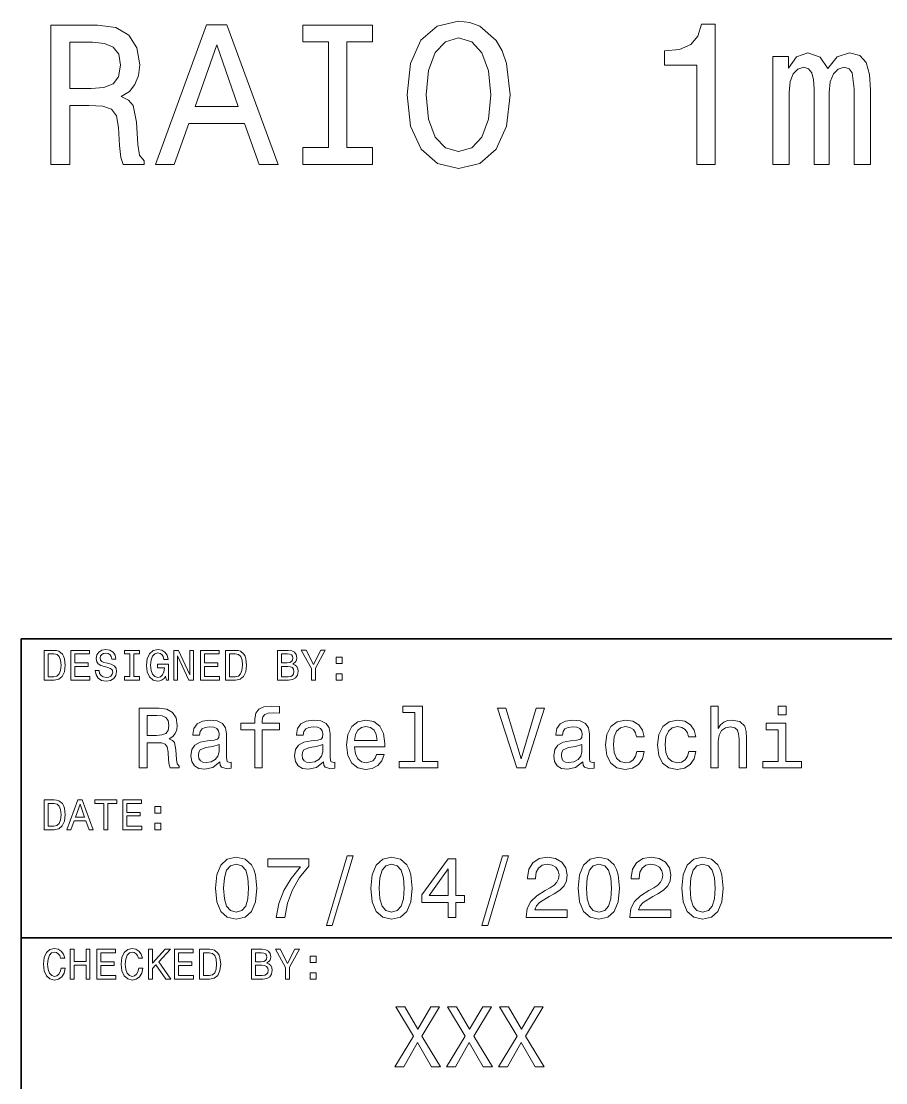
# Model space of a CAD drawing. Extents: x 0 to 1189, y 0 to 841.
# Drawn here: x 979 to 1022.4, y 57.7 to 111 of the extents above; entities that cross this region are included whole.
import ezdxf

# ---------------------------------------------------------------- set-up
doc = ezdxf.new("R2010")
doc.units = 0

msp = doc.modelspace()

# ---------------------------------------------------------------- linework, layer by layer
at = {"color": 7, "lineweight": 35}
for p, q in [((979, 20), (979, 80)), ((979, 80), (1169, 80)), ((979, 65), (1024, 65))]:
    msp.add_line(p, q, dxfattribs=at)
at = {"color": 7, "lineweight": 13}
for points in [[(985.749573, 103.797943), (986.67749, 103.797943), (987.413818, 105.855583), (990.207764, 105.855583), (990.944092, 103.797943), (991.892212, 103.797943), (989.330261, 110.808029), (988.301453, 110.808029)], [(998.367676, 107.297943), (998.549255, 105.724457), (999.07373, 104.564514), (999.890747, 103.848373), (1000.9599, 103.6063), (1002.018982, 103.848373), (1002.846069, 104.564514), (1003.360474, 105.724457), (1003.552124, 107.297943), (1003.360474, 108.861343), (1003.138611, 109.496788), (1002.846069, 110.021286), (1002.018982, 110.737427), (1001.514709, 110.918983), (1000.9599, 110.989586), (999.880676, 110.737427), (999.06366, 110.031372), (998.549255, 108.871429)], [(1012.922485, 103.797943), (1013.840332, 103.797943), (1013.840332, 110.848373), (1013.154419, 110.848373), (1012.9729, 110.233101), (1012.609802, 109.819557), (1012.055054, 109.577484), (1011.288452, 109.496788), (1011.288452, 108.780655), (1012.922485, 108.780655)], [(980.494507, 103.797943), (981.432556, 103.797943), (981.432556, 106.753273), (982.390747, 106.753273), (983.096802, 106.723015), (983.540588, 106.581802), (983.782715, 106.248955), (983.883545, 105.653854), (983.93396, 104.746071), (983.994507, 104.15097), (984.11554, 103.797943), (985.174622, 103.797943), (985.174622, 103.989586), (984.942627, 104.272003), (984.861938, 104.796501), (984.791321, 105.926186), (984.619873, 106.763359), (984.387878, 107.025612), (984.02478, 107.217255), (984.428223, 107.469414), (984.710632, 107.822441), (984.892212, 108.266243), (984.952698, 108.800827), (984.811523, 109.648087), (984.408081, 110.283531), (983.742371, 110.666817), (982.834595, 110.797943), (980.494507, 110.797943)], [(994.423889, 104.645203), (993.132813, 104.645203), (993.132813, 103.797943), (996.642944, 103.797943), (996.642944, 104.645203), (995.351868, 104.645203), (995.351868, 109.950684), (996.642944, 109.950684), (996.642944, 110.797943), (993.132813, 110.797943), (993.132813, 109.950684), (994.423889, 109.950684)], [(982.572327, 109.940598), (983.187561, 109.880074), (983.621338, 109.688431), (983.893616, 109.335403), (983.984436, 108.780655), (983.883545, 108.195641), (983.611206, 107.842613), (983.147217, 107.661057), (982.51178, 107.610626), (981.432556, 107.610626), (981.432556, 109.940598)], [(987.736572, 106.712929), (988.815857, 109.799385), (989.895081, 106.712929)], [(999.335999, 107.297943), (999.44696, 108.518402), (999.779785, 109.4161), (1000.294189, 109.96077), (1000.9599, 110.152412), (1001.61554, 109.96077), (1002.129944, 109.406013), (1002.46283, 108.508316), (1002.583862, 107.297943), (1002.46283, 106.077484), (1002.129944, 105.179787), (1001.61554, 104.635117), (1000.9599, 104.45356), (1000.294189, 104.635117), (999.779785, 105.179787), (999.44696, 106.067398)], [(1016.735168, 103.797943), (1017.552124, 103.797943), (1017.552124, 107.418983), (1017.6026, 107.963646), (1017.753906, 108.357018), (1017.98584, 108.589012), (1018.288452, 108.679787), (1018.530518, 108.599098), (1018.691895, 108.397369), (1018.772583, 108.054428), (1018.802856, 107.60054), (1018.802856, 103.797943), (1019.569458, 103.797943), (1019.569458, 107.418983), (1019.619873, 107.95356), (1019.771179, 108.346931), (1020.013245, 108.589012), (1020.315857, 108.679787), (1020.557922, 108.599098), (1020.719299, 108.397369), (1020.820129, 107.60054), (1020.820129, 103.797943), (1021.637146, 103.797943), (1021.637146, 107.540016), (1021.586731, 108.316673), (1021.425354, 108.911774), (1021.1026, 109.274887), (1020.578064, 109.406013), (1019.96283, 109.204285), (1019.48877, 108.61927), (1019.11554, 109.194199), (1018.490173, 109.406013), (1017.915283, 109.204285), (1017.521912, 108.639442), (1017.521912, 109.214371), (1016.735168, 109.214371)], [(980.648438, 79.418587), (980.149109, 79.418587), (980.149109, 77.918587), (980.648438, 77.918587), (980.884033, 77.966141), (981.059082, 78.110947), (981.167175, 78.346542), (981.206055, 78.668587), (981.171448, 78.997116), (981.128235, 79.126801), (981.067749, 79.230545), (980.892639, 79.371033), (980.778076, 79.405617)], [(981.497864, 77.918587), (982.448853, 77.918587), (982.448853, 78.100143), (981.696716, 78.100143), (981.696716, 78.60807), (982.366699, 78.60807), (982.366699, 78.78746), (981.696716, 78.78746), (981.696716, 79.23703), (982.43158, 79.23703), (982.43158, 79.418587), (981.497864, 79.418587)], [(982.911377, 78.413544), (982.714722, 78.413544), (982.757935, 78.184441), (982.865967, 78.015846), (983.03241, 77.914261), (983.257202, 77.877518), (983.479797, 77.912102), (983.64624, 78.007202), (983.752136, 78.156342), (983.791077, 78.353027), (983.758667, 78.530258), (983.667847, 78.644814), (983.520874, 78.720459), (983.324219, 78.776657), (983.15564, 78.817719), (983.04541, 78.865273), (982.982727, 78.934441), (982.963257, 79.042503), (982.982727, 79.139771), (983.038879, 79.213257), (983.125366, 79.26297), (983.244263, 79.280258), (983.365295, 79.258644), (983.460388, 79.200287), (983.523071, 79.103027), (983.553345, 78.971184), (983.75, 78.971184), (983.75, 78.975502), (983.715393, 79.178673), (983.613831, 79.329971), (983.453918, 79.425072), (983.237732, 79.457489), (983.043213, 79.425072), (982.891907, 79.33429), (982.794678, 79.193802), (982.760071, 79.012245), (982.788208, 78.850143), (982.8703, 78.739914), (983, 78.666428), (983.177246, 78.610229), (983.352295, 78.560516), (983.484131, 78.51297), (983.564148, 78.443802), (983.592224, 78.331413), (983.566284, 78.216858), (983.499268, 78.130402), (983.397705, 78.07637), (983.265869, 78.059074), (983.118896, 78.082855), (983.00647, 78.152016), (982.935181, 78.264404)], [(984.45459, 78.100143), (984.177979, 78.100143), (984.177979, 77.918587), (984.930115, 77.918587), (984.930115, 78.100143), (984.653442, 78.100143), (984.653442, 79.23703), (984.930115, 79.23703), (984.930115, 79.418587), (984.177979, 79.418587), (984.177979, 79.23703), (984.45459, 79.23703)], [(986.250732, 78.119598), (986.287476, 77.918587), (986.395508, 77.918587), (986.395508, 78.729103), (985.848694, 78.729103), (985.848694, 78.545387), (986.185852, 78.545387), (986.185852, 78.532417), (986.159912, 78.333572), (986.090759, 78.1866), (985.984863, 78.093658), (985.853027, 78.0634), (985.706055, 78.102303), (985.591492, 78.219017), (985.518005, 78.411385), (985.492065, 78.675072), (985.515869, 78.9366), (985.589355, 79.12896), (985.706055, 79.245674), (985.863831, 79.286743), (985.971924, 79.265129), (986.060547, 79.204613), (986.125366, 79.103027), (986.162109, 78.966858), (986.376099, 78.966858), (986.319885, 79.174347), (986.213989, 79.329971), (986.064819, 79.425072), (985.876831, 79.459656), (985.630432, 79.405617), (985.444519, 79.247841), (985.325623, 78.999275), (985.284607, 78.668587), (985.325623, 78.335732), (985.444519, 78.087173), (985.619568, 77.92939), (985.840088, 77.877518), (985.963257, 77.894814), (986.073486, 77.938042), (986.168579, 78.013687)], [(986.663574, 77.918587), (986.842957, 77.918587), (986.842957, 79.148415), (987.417847, 77.918587), (987.649109, 77.918587), (987.649109, 79.418587), (987.46759, 79.418587), (987.46759, 78.188759), (986.899109, 79.418587), (986.663574, 79.418587)], [(988.003601, 77.918587), (988.95459, 77.918587), (988.95459, 78.100143), (988.202454, 78.100143), (988.202454, 78.60807), (988.872498, 78.60807), (988.872498, 78.78746), (988.202454, 78.78746), (988.202454, 79.23703), (988.937317, 79.23703), (988.937317, 79.418587), (988.003601, 79.418587)], [(989.75647, 79.418587), (989.257202, 79.418587), (989.257202, 77.918587), (989.75647, 77.918587), (989.992065, 77.966141), (990.167175, 78.110947), (990.275208, 78.346542), (990.314148, 78.668587), (990.279541, 78.997116), (990.236328, 79.126801), (990.175781, 79.230545), (990.000732, 79.371033), (989.886169, 79.405617)], [(992.631104, 78.729103), (992.78241, 78.854469), (992.82135, 78.938759), (992.83429, 79.042503), (992.806213, 79.204613), (992.721924, 79.321327), (992.585754, 79.392647), (992.395508, 79.418587), (991.861694, 79.418587), (991.861694, 77.918587), (992.425781, 77.918587), (992.626831, 77.948845), (992.77594, 78.03746), (992.868896, 78.177956), (992.901306, 78.368156), (992.881836, 78.495674), (992.829956, 78.601585), (992.745667, 78.67939)], [(993.774475, 77.918587), (993.774475, 78.525932), (994.267273, 79.420746), (994.04248, 79.420746), (993.672913, 78.709656), (993.299011, 79.420746), (993.059082, 79.420746), (993.573486, 78.51297), (993.573486, 77.918587)], [(980.633301, 79.239189), (980.797546, 79.206772), (980.909912, 79.107346), (980.976929, 78.930115), (980.998535, 78.668587), (980.974792, 78.415703), (980.907776, 78.238472), (980.793213, 78.132561), (980.633301, 78.097984), (980.350159, 78.097984), (980.350159, 79.239189)], [(989.741333, 79.239189), (989.90564, 79.206772), (990.018005, 79.107346), (990.085022, 78.930115), (990.106628, 78.668587), (990.082825, 78.415703), (990.015869, 78.238472), (989.901306, 78.132561), (989.741333, 78.097984), (989.458191, 78.097984), (989.458191, 79.239189)], [(992.354492, 78.796112), (992.060547, 78.796112), (992.060547, 79.239189), (992.371765, 79.239189), (992.488464, 79.226227), (992.570618, 79.187317), (992.6203, 79.120316), (992.637634, 79.020889), (992.618164, 78.921471), (992.566284, 78.852303), (992.477661, 78.809074)], [(994.814148, 78.757202), (995.112366, 78.757202), (995.112366, 79.079247), (994.814148, 79.079247)], [(992.402039, 78.097984), (992.060547, 78.097984), (992.060547, 78.614555), (992.382568, 78.614555), (992.518738, 78.599426), (992.615967, 78.554031), (992.674377, 78.476227), (992.693787, 78.363831), (992.674377, 78.244957), (992.6203, 78.162827), (992.529541, 78.113113)], [(994.814148, 77.918587), (995.112366, 77.918587), (995.112366, 78.240631), (994.814148, 78.240631)], [(984.92218, 73.520172), (985.324219, 73.520172), (985.324219, 74.786743), (985.734863, 74.786743), (986.037476, 74.773773), (986.227661, 74.713257), (986.331421, 74.570602), (986.374634, 74.315559), (986.39624, 73.926514), (986.42218, 73.671471), (986.47406, 73.520172), (986.927979, 73.520172), (986.927979, 73.602303), (986.828552, 73.723343), (986.793945, 73.948128), (986.763672, 74.432274), (986.690186, 74.791069), (986.590759, 74.903458), (986.435181, 74.985588), (986.608093, 75.093658), (986.729126, 75.244957), (986.806946, 75.435158), (986.832886, 75.664261), (986.772339, 76.027374), (986.599426, 76.299713), (986.314148, 76.463974), (985.92511, 76.520172), (984.92218, 76.520172)], [(990.723328, 75.439484), (990.723328, 73.520172), (991.10376, 73.520172), (991.10376, 75.439484), (991.968323, 75.439484), (991.968323, 75.763687), (991.10376, 75.763687), (991.10376, 75.906342), (991.134033, 76.079247), (991.233459, 76.195969), (991.402039, 76.265129), (991.644104, 76.291069), (991.968323, 76.273773), (991.968323, 76.602303), (991.557617, 76.623917), (991.185913, 76.585014), (990.926514, 76.4683), (990.770874, 76.265129), (990.723328, 75.975502), (990.723328, 75.763687), (990.027405, 75.763687), (990.027405, 75.439484)], [(998.759399, 76.304031), (998.759399, 73.840057), (997.976929, 73.840057), (997.976929, 73.520172), (999.917847, 73.520172), (999.917847, 73.840057), (999.139771, 73.840057), (999.139771, 76.623917), (998.162842, 76.623917), (998.162842, 76.304031)], [(1004.854492, 76.524498), (1004.102295, 73.969742), (1003.328552, 76.524498), (1002.917847, 76.524498), (1003.886169, 73.520172), (1004.318481, 73.520172), (1005.265137, 76.524498)], [(1013.616699, 73.520172), (1013.997131, 73.520172), (1013.997131, 74.860229), (1014.036011, 75.167145), (1014.161377, 75.39193), (1014.355896, 75.530258), (1014.615295, 75.58213), (1014.822754, 75.538902), (1014.952454, 75.422188), (1015.017334, 75.227661), (1015.03894, 74.9683), (1015.03894, 73.520172), (1015.419312, 73.520172), (1015.419312, 75.046112), (1015.402039, 75.353027), (1015.324219, 75.60807), (1015.069153, 75.841499), (1014.671509, 75.92363), (1014.455322, 75.893372), (1014.26947, 75.811241), (1014.113831, 75.681557), (1013.997131, 75.504318), (1013.997131, 76.623917), (1013.616699, 76.623917)], [(1017.394836, 76.623917), (1016.992798, 76.623917), (1016.992798, 76.191643), (1017.394836, 76.191643)], [(985.812683, 76.15274), (986.076355, 76.126801), (986.262268, 76.04467), (986.378967, 75.893372), (986.417847, 75.655617), (986.374634, 75.4049), (986.257935, 75.253601), (986.059082, 75.175789), (985.786743, 75.154175), (985.324219, 75.154175), (985.324219, 76.15274)], [(988.972656, 73.822769), (988.972656, 73.809799), (988.994263, 73.662827), (989.059082, 73.559074), (989.331421, 73.476944), (989.543213, 73.511528), (989.543213, 73.805473), (989.452454, 73.792503), (989.331421, 73.848701), (989.309814, 74.021614), (989.309814, 75.223343), (989.257935, 75.530258), (989.106628, 75.746399), (988.842957, 75.876083), (988.471191, 75.92363), (988.108093, 75.871758), (987.840088, 75.724785), (987.671448, 75.495674), (987.615295, 75.193085), (987.615295, 75.167145), (987.956787, 75.167145), (987.987061, 75.348701), (988.082153, 75.478386), (988.237732, 75.556198), (988.458191, 75.586456), (988.670044, 75.564842), (988.82135, 75.5), (988.912109, 75.387604), (988.942383, 75.231987), (988.92511, 75.05043), (988.855896, 74.959656), (988.682983, 74.916428), (988.358826, 74.881844), (987.987061, 74.804031), (987.723328, 74.665703), (987.567749, 74.44957), (987.520203, 74.129684), (987.563416, 73.844383), (987.697388, 73.632561), (987.913574, 73.498558), (988.211853, 73.451012), (988.613831, 73.541786)], [(994.177246, 73.822769), (994.177246, 73.809799), (994.198853, 73.662827), (994.263672, 73.559074), (994.536011, 73.476944), (994.747864, 73.511528), (994.747864, 73.805473), (994.657043, 73.792503), (994.536011, 73.848701), (994.514404, 74.021614), (994.514404, 75.223343), (994.462524, 75.530258), (994.311218, 75.746399), (994.047546, 75.876083), (993.675781, 75.92363), (993.312683, 75.871758), (993.044678, 75.724785), (992.876099, 75.495674), (992.819885, 75.193085), (992.819885, 75.167145), (993.161377, 75.167145), (993.19165, 75.348701), (993.286743, 75.478386), (993.442383, 75.556198), (993.662842, 75.586456), (993.874634, 75.564842), (994.02594, 75.5), (994.116699, 75.387604), (994.146973, 75.231987), (994.1297, 75.05043), (994.060547, 74.959656), (993.887634, 74.916428), (993.563416, 74.881844), (993.19165, 74.804031), (992.927979, 74.665703), (992.772339, 74.44957), (992.724792, 74.129684), (992.768005, 73.844383), (992.902039, 73.632561), (993.118164, 73.498558), (993.416443, 73.451012), (993.818481, 73.541786)], [(995.733459, 74.570602), (997.255066, 74.570602), (997.259399, 74.747841), (997.190186, 75.244957), (997, 75.616714), (996.697388, 75.841499), (996.29541, 75.92363), (995.902039, 75.837173), (995.599426, 75.5951), (995.404907, 75.201729), (995.335754, 74.682999), (995.400574, 74.151299), (995.595093, 73.762245), (995.893372, 73.520172), (996.28241, 73.438042), (996.619629, 73.494232), (996.89624, 73.641212), (997.099426, 73.874641), (997.216125, 74.185875), (996.840088, 74.185875), (996.762268, 74.01297), (996.649841, 73.883286), (996.329956, 73.779541), (996.083557, 73.827087), (995.897705, 73.978386), (995.776672, 74.224785), (995.733459, 74.557632)], [(1007.188782, 73.822769), (1007.188782, 73.809799), (1007.210388, 73.662827), (1007.275208, 73.559074), (1007.547546, 73.476944), (1007.759399, 73.511528), (1007.759399, 73.805473), (1007.668579, 73.792503), (1007.547546, 73.848701), (1007.52594, 74.021614), (1007.52594, 75.223343), (1007.47406, 75.530258), (1007.322754, 75.746399), (1007.059082, 75.876083), (1006.687317, 75.92363), (1006.324219, 75.871758), (1006.056213, 75.724785), (1005.887634, 75.495674), (1005.831421, 75.193085), (1005.831421, 75.167145), (1006.172913, 75.167145), (1006.203186, 75.348701), (1006.298279, 75.478386), (1006.453918, 75.556198), (1006.674377, 75.586456), (1006.886169, 75.564842), (1007.037476, 75.5), (1007.128235, 75.387604), (1007.158508, 75.231987), (1007.141235, 75.05043), (1007.072083, 74.959656), (1006.89917, 74.916428), (1006.574951, 74.881844), (1006.203186, 74.804031), (1005.939514, 74.665703), (1005.783875, 74.44957), (1005.736328, 74.129684), (1005.779541, 73.844383), (1005.913574, 73.632561), (1006.1297, 73.498558), (1006.427979, 73.451012), (1006.829956, 73.541786)], [(1009.890503, 75.072044), (1010.266602, 75.072044), (1010.188782, 75.41787), (1010.002869, 75.690201), (1009.713257, 75.858788), (1009.337158, 75.92363), (1008.92218, 75.837173), (1008.606628, 75.5951), (1008.407776, 75.201729), (1008.338623, 74.674355), (1008.403442, 74.151299), (1008.598022, 73.762245), (1008.904907, 73.520172), (1009.324219, 73.438042), (1009.695984, 73.502884), (1009.985596, 73.684441), (1010.184448, 73.969742), (1010.270874, 74.350143), (1009.907776, 74.350143), (1009.842957, 74.10807), (1009.721924, 73.926514), (1009.549011, 73.814117), (1009.337158, 73.779541), (1009.073486, 73.835732), (1008.883301, 74.008644), (1008.766602, 74.289627), (1008.727661, 74.687317), (1008.766602, 75.07637), (1008.887634, 75.357346), (1009.082153, 75.530258), (1009.337158, 75.590775), (1009.561951, 75.551872), (1009.73053, 75.452446), (1009.842957, 75.288185)], [(1012.492798, 75.072044), (1012.868896, 75.072044), (1012.791077, 75.41787), (1012.605225, 75.690201), (1012.315552, 75.858788), (1011.939514, 75.92363), (1011.524536, 75.837173), (1011.208923, 75.5951), (1011.010071, 75.201729), (1010.940918, 74.674355), (1011.005798, 74.151299), (1011.200317, 73.762245), (1011.507202, 73.520172), (1011.926514, 73.438042), (1012.298279, 73.502884), (1012.587891, 73.684441), (1012.786743, 73.969742), (1012.87323, 74.350143), (1012.510071, 74.350143), (1012.445251, 74.10807), (1012.324219, 73.926514), (1012.151306, 73.814117), (1011.939514, 73.779541), (1011.675781, 73.835732), (1011.485596, 74.008644), (1011.368896, 74.289627), (1011.329956, 74.687317), (1011.368896, 75.07637), (1011.489929, 75.357346), (1011.684448, 75.530258), (1011.939514, 75.590775), (1012.164307, 75.551872), (1012.332886, 75.452446), (1012.445251, 75.288185)], [(1017.381836, 73.840057), (1017.381836, 75.763687), (1016.404907, 75.763687), (1016.404907, 75.439484), (1017.001465, 75.439484), (1017.001465, 73.840057), (1016.223328, 73.840057), (1016.223328, 73.520172), (1018.168579, 73.520172), (1018.168579, 73.840057)], [(995.733459, 74.890488), (995.781006, 75.188759), (995.897705, 75.409218), (996.074951, 75.543228), (996.30835, 75.590775), (996.537476, 75.543228), (996.714722, 75.409218), (996.822754, 75.188759), (996.861694, 74.890488)], [(988.929382, 74.332855), (988.877502, 74.10807), (988.739197, 73.935158), (988.531738, 73.822769), (988.276672, 73.783859), (988.112427, 73.805473), (987.995667, 73.874641), (987.92218, 73.995674), (987.900574, 74.164261), (987.917847, 74.315559), (987.987061, 74.42363), (988.263672, 74.54467), (988.613831, 74.596542), (988.929382, 74.700287)], [(994.134033, 74.332855), (994.082153, 74.10807), (993.943787, 73.935158), (993.736328, 73.822769), (993.481262, 73.783859), (993.317017, 73.805473), (993.200317, 73.874641), (993.126831, 73.995674), (993.105225, 74.164261), (993.122498, 74.315559), (993.19165, 74.42363), (993.468323, 74.54467), (993.818481, 74.596542), (994.134033, 74.700287)], [(1007.145569, 74.332855), (1007.093689, 74.10807), (1006.955322, 73.935158), (1006.747864, 73.822769), (1006.492798, 73.783859), (1006.328552, 73.805473), (1006.211853, 73.874641), (1006.138367, 73.995674), (1006.116699, 74.164261), (1006.134033, 74.315559), (1006.203186, 74.42363), (1006.479858, 74.54467), (1006.829956, 74.596542), (1007.145569, 74.700287)], [(980.648438, 71.918587), (980.149109, 71.918587), (980.149109, 70.418587), (980.648438, 70.418587), (980.884033, 70.466141), (981.059082, 70.610947), (981.167175, 70.846542), (981.206055, 71.168587), (981.171448, 71.497116), (981.128235, 71.626801), (981.067749, 71.730545), (980.892639, 71.871033), (980.778076, 71.905617)], [(981.294678, 70.418587), (981.49353, 70.418587), (981.651306, 70.859512), (982.25, 70.859512), (982.407776, 70.418587), (982.610962, 70.418587), (982.061951, 71.920746), (981.841492, 71.920746)], [(983.153442, 70.418587), (983.352295, 70.418587), (983.352295, 71.73703), (983.806213, 71.73703), (983.806213, 71.918587), (982.697388, 71.918587), (982.697388, 71.73703), (983.153442, 71.73703)], [(984.100159, 70.418587), (985.051147, 70.418587), (985.051147, 70.600143), (984.299011, 70.600143), (984.299011, 71.10807), (984.968994, 71.10807), (984.968994, 71.28746), (984.299011, 71.28746), (984.299011, 71.73703), (985.033875, 71.73703), (985.033875, 71.918587), (984.100159, 71.918587)], [(980.633301, 71.739189), (980.797546, 71.706772), (980.909912, 71.607346), (980.976929, 71.430115), (980.998535, 71.168587), (980.974792, 70.915703), (980.907776, 70.738472), (980.793213, 70.632561), (980.633301, 70.597984), (980.350159, 70.597984), (980.350159, 71.739189)], [(981.720459, 71.043228), (981.951721, 71.704613), (982.182983, 71.043228)], [(985.706055, 71.257202), (986.004333, 71.257202), (986.004333, 71.579247), (985.706055, 71.579247)], [(985.706055, 70.418587), (986.004333, 70.418587), (986.004333, 70.740631), (985.706055, 70.740631)], [(988.747803, 67.485588), (988.812683, 66.806915), (989.015869, 66.322769), (989.340027, 66.028816), (989.789612, 65.933716), (990.234863, 66.028816), (990.559082, 66.322769), (990.757935, 66.806915), (990.827087, 67.485588), (990.757935, 68.159943), (990.675781, 68.427956), (990.559082, 68.648415), (990.234863, 68.94236), (989.789612, 69.041786), (989.340027, 68.94236), (989.015869, 68.644089), (988.812683, 68.159943)], [(991.791077, 66.020172), (992.227661, 66.020172), (992.3703, 66.733429), (992.621033, 67.399132), (992.975525, 68.017288), (993.438049, 68.596542), (993.438049, 68.95533), (991.380371, 68.95533), (991.380371, 68.561958), (993.023071, 68.561958), (992.547546, 67.978386), (992.188782, 67.368874), (991.938049, 66.720459)], [(994.319885, 65.618156), (994.618164, 65.618156), (995.664246, 69.102303), (995.361694, 69.102303)], [(996.554749, 67.485588), (996.619568, 66.806915), (996.822754, 66.322769), (997.146973, 66.028816), (997.596558, 65.933716), (998.041809, 66.028816), (998.365967, 66.322769), (998.564819, 66.806915), (998.633972, 67.485588), (998.564819, 68.159943), (998.482727, 68.427956), (998.365967, 68.648415), (998.041809, 68.94236), (997.596558, 69.041786), (997.146973, 68.94236), (996.822754, 68.644089), (996.619568, 68.159943)], [(1000.436584, 66.020172), (1000.825623, 66.020172), (1000.825623, 66.763687), (1001.253601, 66.763687), (1001.253601, 67.109512), (1000.825623, 67.109512), (1000.825623, 68.95533), (1000.432251, 68.95533), (999.118164, 67.144089), (999.118164, 66.763687), (1000.436584, 66.763687)], [(1002.12677, 65.618156), (1002.425049, 65.618156), (1003.471191, 69.102303), (1003.168579, 69.102303)], [(1004.348694, 66.020172), (1006.410645, 66.020172), (1006.410645, 66.39193), (1004.780945, 66.39193), (1004.871765, 66.5951), (1005.027344, 66.763687), (1005.507202, 67.070602), (1005.762268, 67.200287), (1006.047546, 67.386169), (1006.250732, 67.602303), (1006.367432, 67.857346), (1006.410645, 68.146973), (1006.337158, 68.510086), (1006.133972, 68.795387), (1005.822754, 68.976944), (1005.420715, 69.041786), (1005.005737, 68.9683), (1004.690186, 68.765129), (1004.487, 68.440918), (1004.417847, 68.01297), (1004.417847, 67.952446), (1004.811218, 67.952446), (1004.811218, 67.98703), (1004.850159, 68.280975), (1004.966858, 68.497116), (1005.15271, 68.635445), (1005.399109, 68.682999), (1005.649841, 68.639771), (1005.835754, 68.5317), (1005.956787, 68.363113), (1006, 68.151299), (1005.969727, 67.952446), (1005.887573, 67.783859), (1005.749268, 67.636887), (1005.559082, 67.507202), (1005.304016, 67.368874), (1004.880371, 67.100861), (1004.582153, 66.815559), (1004.404907, 66.469742), (1004.348694, 66.033142)], [(1006.963989, 67.485588), (1007.028809, 66.806915), (1007.231995, 66.322769), (1007.556213, 66.028816), (1008.005737, 65.933716), (1008.450989, 66.028816), (1008.775208, 66.322769), (1008.97406, 66.806915), (1009.043213, 67.485588), (1008.97406, 68.159943), (1008.891907, 68.427956), (1008.775208, 68.648415), (1008.450989, 68.94236), (1008.005737, 69.041786), (1007.556213, 68.94236), (1007.231995, 68.644089), (1007.028809, 68.159943)], [(1009.553284, 66.020172), (1011.615295, 66.020172), (1011.615295, 66.39193), (1009.985596, 66.39193), (1010.076355, 66.5951), (1010.231995, 66.763687), (1010.711792, 67.070602), (1010.966858, 67.200287), (1011.252136, 67.386169), (1011.455322, 67.602303), (1011.572021, 67.857346), (1011.615295, 68.146973), (1011.541809, 68.510086), (1011.338623, 68.795387), (1011.027344, 68.976944), (1010.625366, 69.041786), (1010.210388, 68.9683), (1009.894775, 68.765129), (1009.69165, 68.440918), (1009.622498, 68.01297), (1009.622498, 67.952446), (1010.015869, 67.952446), (1010.015869, 67.98703), (1010.054749, 68.280975), (1010.171448, 68.497116), (1010.357361, 68.635445), (1010.60376, 68.682999), (1010.854431, 68.639771), (1011.040344, 68.5317), (1011.161377, 68.363113), (1011.20459, 68.151299), (1011.174316, 67.952446), (1011.092224, 67.783859), (1010.953857, 67.636887), (1010.763672, 67.507202), (1010.508667, 67.368874), (1010.085022, 67.100861), (1009.786743, 66.815559), (1009.609497, 66.469742), (1009.553284, 66.033142)], [(1012.168579, 67.485588), (1012.233398, 66.806915), (1012.436584, 66.322769), (1012.760803, 66.028816), (1013.210388, 65.933716), (1013.65564, 66.028816), (1013.979797, 66.322769), (1014.17865, 66.806915), (1014.247803, 67.485588), (1014.17865, 68.159943), (1014.096558, 68.427956), (1013.979797, 68.648415), (1013.65564, 68.94236), (1013.210388, 69.041786), (1012.760803, 68.94236), (1012.436584, 68.644089), (1012.233398, 68.159943)], [(989.162842, 67.485588), (989.197388, 68.008644), (989.305481, 68.384727), (989.5, 68.605186), (989.789612, 68.682999), (990.07489, 68.605186), (990.26947, 68.384727), (990.377502, 68.008644), (990.412109, 67.485588), (990.377502, 66.958214), (990.26947, 66.58213), (990.07489, 66.361671), (989.789612, 66.288185), (989.5, 66.361671), (989.305481, 66.58213), (989.197388, 66.958214)], [(996.969727, 67.485588), (997.004333, 68.008644), (997.112366, 68.384727), (997.306885, 68.605186), (997.596558, 68.682999), (997.881836, 68.605186), (998.076355, 68.384727), (998.184448, 68.008644), (998.218994, 67.485588), (998.184448, 66.958214), (998.076355, 66.58213), (997.881836, 66.361671), (997.596558, 66.288185), (997.306885, 66.361671), (997.112366, 66.58213), (997.004333, 66.958214)], [(999.481262, 67.109512), (1000.436584, 68.453888), (1000.436584, 67.109512)], [(1007.378967, 67.485588), (1007.413513, 68.008644), (1007.521606, 68.384727), (1007.716125, 68.605186), (1008.005737, 68.682999), (1008.291077, 68.605186), (1008.485596, 68.384727), (1008.593628, 68.008644), (1008.628235, 67.485588), (1008.593628, 66.958214), (1008.485596, 66.58213), (1008.291077, 66.361671), (1008.005737, 66.288185), (1007.716125, 66.361671), (1007.521606, 66.58213), (1007.413513, 66.958214)], [(1012.583557, 67.485588), (1012.618164, 68.008644), (1012.726196, 68.384727), (1012.920715, 68.605186), (1013.210388, 68.682999), (1013.495667, 68.605186), (1013.690186, 68.384727), (1013.798279, 68.008644), (1013.832825, 67.485588), (1013.798279, 66.958214), (1013.690186, 66.58213), (1013.495667, 66.361671), (1013.210388, 66.288185), (1012.920715, 66.361671), (1012.726196, 66.58213), (1012.618164, 66.958214)], [(981.000732, 63.476223), (980.95752, 63.294666), (980.886169, 63.164986), (980.786743, 63.085014), (980.670044, 63.059078), (980.529541, 63.09798), (980.419312, 63.214695), (980.345825, 63.4049), (980.322021, 63.668587), (980.345825, 63.930115), (980.417175, 64.122475), (980.527405, 64.239189), (980.670044, 64.280258), (980.773804, 64.258644), (980.862366, 64.198128), (980.93158, 64.100861), (980.979126, 63.966858), (981.184448, 63.966858), (981.119568, 64.172188), (981.007202, 64.327812), (980.85376, 64.425072), (980.670044, 64.459656), (980.440918, 64.405617), (980.265869, 64.254318), (980.153442, 64.00576), (980.114563, 63.668587), (980.153442, 63.331409), (980.265869, 63.082851), (980.440918, 62.929394), (980.670044, 62.877522), (980.871033, 62.918587), (981.033142, 63.033138), (981.147705, 63.22118), (981.208191, 63.476223)], [(984.904175, 63.476223), (984.860962, 63.294666), (984.789612, 63.164986), (984.690186, 63.085014), (984.573486, 63.059078), (984.432983, 63.09798), (984.322754, 63.214695), (984.249268, 63.4049), (984.225525, 63.668587), (984.249268, 63.930115), (984.320618, 64.122475), (984.430847, 64.239189), (984.573486, 64.280258), (984.677246, 64.258644), (984.765869, 64.198128), (984.835022, 64.100861), (984.882568, 63.966858), (985.087891, 63.966858), (985.023071, 64.172188), (984.910645, 64.327812), (984.757202, 64.425072), (984.573486, 64.459656), (984.34436, 64.405617), (984.169312, 64.254318), (984.056946, 64.00576), (984.018005, 63.668587), (984.056946, 63.331409), (984.169312, 63.082851), (984.34436, 62.929394), (984.573486, 62.877522), (984.774475, 62.918587), (984.936584, 63.033138), (985.051147, 63.22118), (985.111694, 63.476223)], [(981.450317, 62.918587), (981.651306, 62.918587), (981.651306, 63.623199), (982.252136, 63.623199), (982.252136, 62.918587), (982.450989, 62.918587), (982.450989, 64.418587), (982.252136, 64.418587), (982.252136, 63.806915), (981.651306, 63.806915), (981.651306, 64.418587), (981.450317, 64.418587)], [(982.799011, 62.918587), (983.75, 62.918587), (983.75, 63.100143), (982.997864, 63.100143), (982.997864, 63.608067), (983.667847, 63.608067), (983.667847, 63.787464), (982.997864, 63.787464), (982.997864, 64.23703), (983.732727, 64.23703), (983.732727, 64.418587), (982.799011, 64.418587)], [(985.386169, 62.918587), (985.585022, 62.918587), (985.585022, 63.45245), (985.762268, 63.642651), (986.265869, 62.918587), (986.507935, 62.918587), (985.90271, 63.787464), (986.490662, 64.418587), (986.226929, 64.418587), (985.585022, 63.724781), (985.585022, 64.418587), (985.386169, 64.418587)], [(986.702454, 62.918587), (987.653442, 62.918587), (987.653442, 63.100143), (986.901306, 63.100143), (986.901306, 63.608067), (987.57135, 63.608067), (987.57135, 63.787464), (986.901306, 63.787464), (986.901306, 64.23703), (987.636169, 64.23703), (987.636169, 64.418587), (986.702454, 64.418587)], [(988.455322, 64.418587), (987.956055, 64.418587), (987.956055, 62.918587), (988.455322, 62.918587), (988.690918, 62.966137), (988.865967, 63.11095), (988.97406, 63.346542), (989.012939, 63.668587), (988.978394, 63.997116), (988.935181, 64.126801), (988.874634, 64.230545), (988.699585, 64.371033), (988.585022, 64.405617)], [(988.440186, 64.239189), (988.604492, 64.206772), (988.716858, 64.107346), (988.783875, 63.930115), (988.805481, 63.668587), (988.781677, 63.415707), (988.714722, 63.238472), (988.600159, 63.132565), (988.440186, 63.09798), (988.157043, 63.09798), (988.157043, 64.239189)], [(991.329956, 63.729107), (991.481262, 63.854465), (991.520203, 63.938759), (991.533142, 64.042503), (991.505066, 64.204613), (991.420776, 64.321327), (991.284607, 64.392647), (991.09436, 64.418587), (990.560547, 64.418587), (990.560547, 62.918587), (991.124634, 62.918587), (991.325623, 62.948845), (991.474792, 63.037464), (991.567749, 63.177952), (991.600159, 63.368153), (991.580688, 63.495678), (991.528809, 63.601585), (991.444519, 63.679394)], [(991.053345, 63.796108), (990.759338, 63.796108), (990.759338, 64.239189), (991.070618, 64.239189), (991.187317, 64.226227), (991.26947, 64.187317), (991.319153, 64.120316), (991.336426, 64.020889), (991.317017, 63.921467), (991.265137, 63.852303), (991.176514, 63.809078)], [(992.473328, 62.918587), (992.473328, 63.525936), (992.966125, 64.420746), (992.741333, 64.420746), (992.371765, 63.709652), (991.997864, 64.420746), (991.757935, 64.420746), (992.272339, 63.512966), (992.272339, 62.918587)], [(993.512939, 63.757202), (993.811218, 63.757202), (993.811218, 64.079247), (993.512939, 64.079247)], [(991.100891, 63.09798), (990.759338, 63.09798), (990.759338, 63.614552), (991.081421, 63.614552), (991.21759, 63.599422), (991.314819, 63.554035), (991.373169, 63.476223), (991.392639, 63.363831), (991.373169, 63.244957), (991.319153, 63.162823), (991.228394, 63.11311)], [(993.512939, 62.918587), (993.811218, 62.918587), (993.811218, 63.240631), (993.512939, 63.240631)], [(997.752197, 58.520172), (998.206055, 58.520172), (998.893372, 59.734871), (999.593689, 58.520172), (1000.05188, 58.520172), (999.113831, 60.0634), (1000.004333, 61.524494), (999.567749, 61.524494), (998.906372, 60.413544), (998.257935, 61.524494), (997.804077, 61.524494), (998.690247, 60.059078)], [(1000.354492, 58.520172), (1000.80835, 58.520172), (1001.495667, 59.734871), (1002.195984, 58.520172), (1002.654175, 58.520172), (1001.716125, 60.0634), (1002.606628, 61.524494), (1002.170044, 61.524494), (1001.508667, 60.413544), (1000.860229, 61.524494), (1000.406372, 61.524494), (1001.292542, 60.059078)], [(1002.956787, 58.520172), (1003.410706, 58.520172), (1004.098022, 59.734871), (1004.798279, 58.520172), (1005.25647, 58.520172), (1004.318481, 60.0634), (1005.208923, 61.524494), (1004.772339, 61.524494), (1004.110962, 60.413544), (1003.462524, 61.524494), (1003.008667, 61.524494), (1003.894836, 60.059078)]]:
    msp.add_lwpolyline(points, close=True, dxfattribs=at)

doc.saveas('drawing.dxf')
